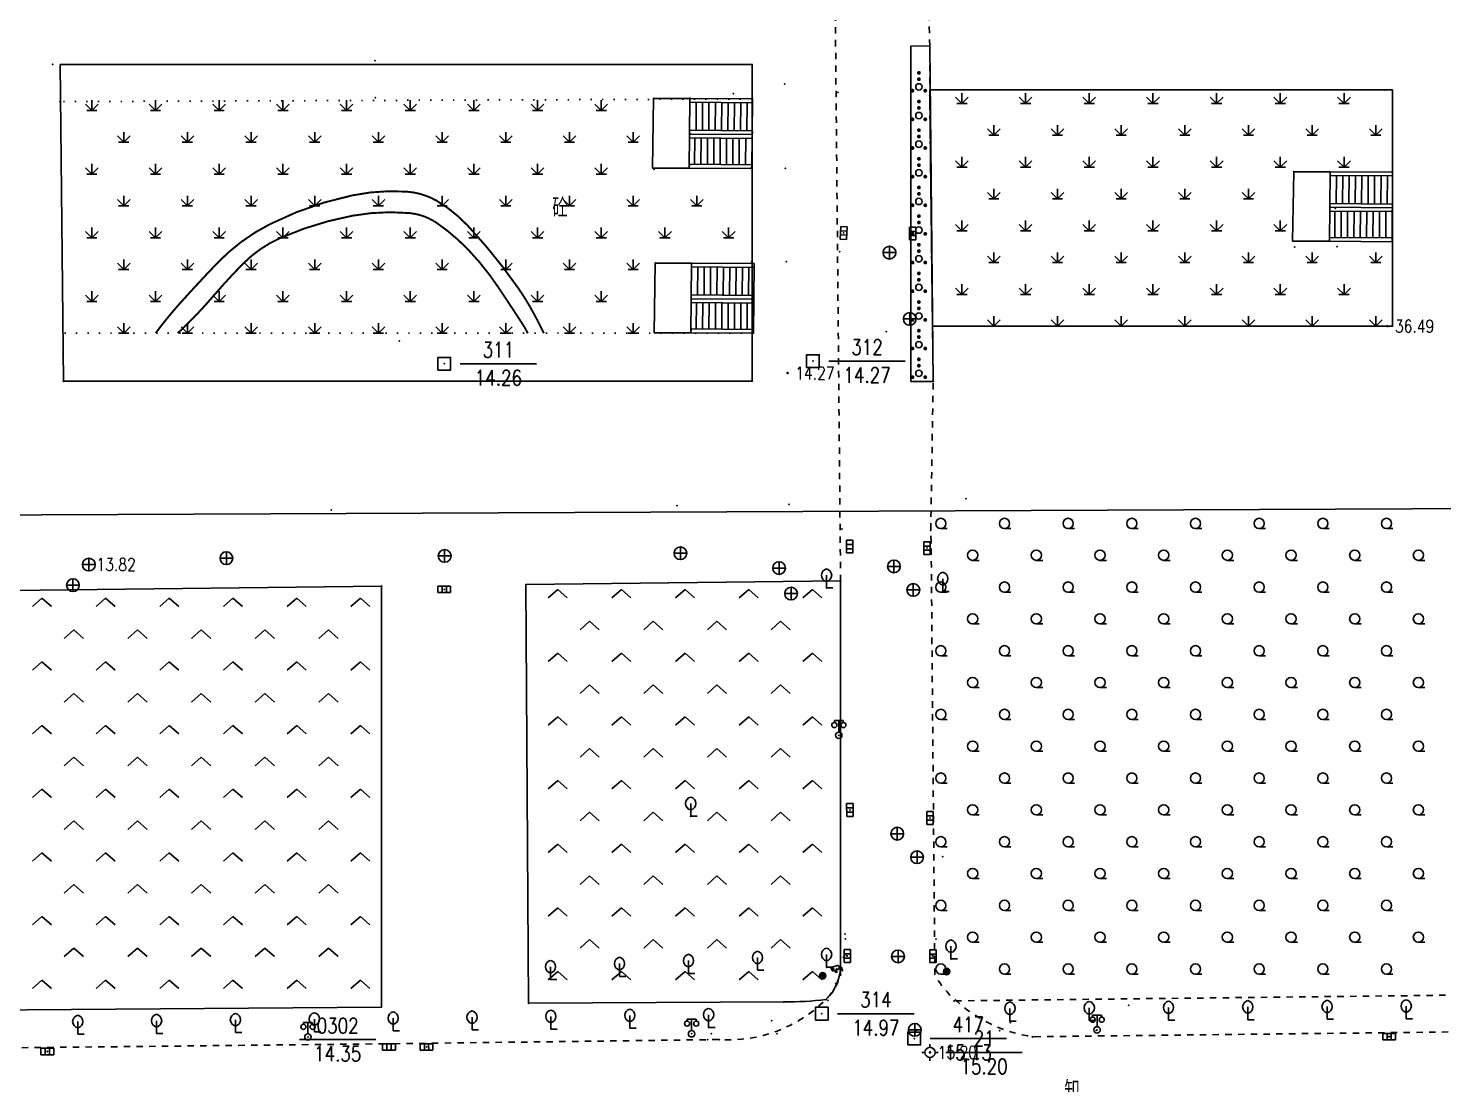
# Model space of a CAD drawing. Extents: x 940 to 2162, y 608 to 1562.
# Drawn here: x 1636.3 to 1747.4, y 1206.3 to 1289.2 of the extents above; entities that cross this region are included whole.
import ezdxf
from ezdxf.enums import TextEntityAlignment as Align

# ---------------------------------------------------------------- set-up
doc = ezdxf.new("R2010")
doc.units = 0
doc.header["$LTSCALE"] = 0.5
doc.header["$PDSIZE"] = 0.2
for name, pattern in [('X3', [5, 4, -1]), ('X4', [1.6, 0, -1.6]), ('X6', [2, 1, -1])]:
    doc.linetypes.add(name, pattern=pattern)
doc.layers.get('0').update_dxf_attribs({"linetype": 'CONTINUOUS'})
doc.layers.add('ASSIST', color=7, linetype='CONTINUOUS', plot=False)
for name, color, linetype in [('COMPONENT', 4, 'CONTINUOUS'), ('DLDW', 11, 'CONTINUOUS'), ('DLSS', 4, 'CONTINUOUS'), ('GCD', 1, 'CONTINUOUS'), ('GXYZ', 2, 'CONTINUOUS'), ('JMD', 6, 'CONTINUOUS'), ('KZD', 1, 'CONTINUOUS'), ('ZBTZ', 3, 'CONTINUOUS'), ('ZDH', 1, 'CONTINUOUS')]:
    doc.layers.add(name, color=color, linetype=linetype)
doc.styles.add('HZ', font='rs.shx', dxfattribs={"width": 0.8, "bigfont": 'hztxt.shx'})
doc.linetypes.add('1161', pattern='A,0,[149,AAA.SHX,S=0.15,R=0,X=0,Y=0],-1.6', length=1.6)

# ---------------------------------------------------------------- blocks, each defined once
blk = doc.blocks.new('gc043')
for p, q in [((-1, 0), (1, 0)), ((0, -1), (0, 1))]:
    blk.add_line(p, q)
blk.add_circle((0, 0), 1)
blk = doc.blocks.new('gc211')
for p, q in [((0, 0), (-1.5, -1.32)), ((1.5, -1.32), (0, 0))]:
    blk.add_line(p, q)
blk = doc.blocks.new('gc041')
for p, q in [((-1, 0.5), (1, 0.5)), ((-1, -0.5), (-1, 0.5)), ((-0.33, 0.5), (-0.33, -0.5)), ((0.33, 0.5), (0.33, -0.5)), ((1, 0.5), (1, -0.5)), ((1, -0.5), (-1, -0.5))]:
    blk.add_line(p, q)
blk = doc.blocks.new('gc097')
for p, q in [((-0.7, 2), (-0.7, 2.3)), ((-0.7, 2.3), (0.7, 2.3)), ((0, 0.5), (0, 2.3)), ((0.7, 2.3), (0.7, 2))]:
    blk.add_line(p, q)
for centre, radius in [((-0.7, 1.6), 0.4), ((0, 0), 0.5), ((0.73, 1.6), 0.4)]:
    blk.add_circle(centre, radius)
blk = doc.blocks.new('gcbj0612')
for p, q in [((-0.75, 0.26), (0.16, 0.53)), ((-0.57, -0.34), (0.34, -0.07))]:
    blk.add_line(p, q)
at = {"flags": 128}
for points in [[(-0.73, 0.26), (-0.77, 0.25), (-0.79, 0.23), (-0.81, 0.19), (-0.83, 0.15), (-0.84, 0.1), (-0.84, 0.05), (-0.84, -0.01), (-0.83, -0.07), (-0.81, -0.12), (-0.79, -0.18), (-0.77, -0.23), (-0.74, -0.27), (-0.7, -0.3), (-0.67, -0.33), (-0.63, -0.34), (-0.6, -0.34), (-0.57, -0.34), (-0.54, -0.32), (-0.51, -0.29), (-0.49, -0.25), (-0.48, -0.2), (-0.47, -0.15), (-0.47, -0.1), (-0.48, -0.04), (-0.49, 0.02), (-0.51, 0.07), (-0.54, 0.13), (-0.56, 0.17), (-0.6, 0.21), (-0.63, 0.24), (-0.67, 0.26), (-0.7, 0.27)], [(-0.71, 0.18), (-0.72, 0.17), (-0.75, 0.12), (-0.75, 0.04), (-0.74, -0.06), (-0.7, -0.15), (-0.66, -0.22), (-0.62, -0.25), (-0.6, -0.26), (-0.59, -0.24), (-0.57, -0.2), (-0.56, -0.12), (-0.58, -0.02), (-0.61, 0.08), (-0.66, 0.14), (-0.7, 0.17)]]:
    blk.add_lwpolyline(points, close=True, dxfattribs=at)
blk.add_lwpolyline([(0.3, -0.08), (0.33, -0.07), (0.36, -0.05), (0.38, -0.02), (0.4, 0.02), (0.41, 0.07), (0.42, 0.12), (0.41, 0.18), (0.41, 0.23), (0.39, 0.29), (0.37, 0.35), (0.35, 0.4), (0.32, 0.44), (0.28, 0.48), (0.25, 0.51), (0.21, 0.52), (0.18, 0.53), (0.15, 0.52)], dxfattribs=at)
at = {"extrusion": (0, 0, -1), "flags": 128}
blk.add_lwpolyline([(-0.4, 0.25), (-0.51, 0.28), (-0.61, 0.29), (-0.69, 0.27), (-0.77, 0.2), (-0.81, 0.09), (-0.82, -0.01), (-0.8, -0.06), (-0.76, -0.08), (-0.7, -0.09), (-0.64, -0.09), (-0.59, -0.07), (-0.57, -0.04), (-0.59, -0.01), (-0.63, 0.02), (-0.69, 0.03), (-0.75, 0.03), (-0.79, 0.02), (-0.84, -0.01), (-0.89, -0.1), (-0.91, -0.19), (-0.9, -0.29), (-0.87, -0.38)], dxfattribs=at)
blk.add_lwpolyline([(-0.09, -0.2), (-0.22, -0.54), (0.05, -0.54)], close=True)
blk = doc.blocks.new('gc143')
for p, q in [((0, 1), (0, 2)), ((0, 1), (0, 0)), ((1, 0), (0, 0))]:
    blk.add_line(p, q)
for centre, start, end in [((0.225, 2), 102.68038, 257.31962), ((-0.225, 2), 282.68038, 77.31962)]:
    blk.add_arc(centre, 1.025, start, end)
blk = doc.blocks.new('*U61')
at = {"linetype": 'Continuous'}
for points in [[(-0.5, 0.06), (-0.49, -0.11), (-0.49, 0.11)], [(-0.5, 0), (-0.5, -0.06), (-0.5, 0.06)], [(-0.49, -0.11), (-0.5, 0.06), (-0.5, -0.06)], [(-0.49, 0.11), (-0.47, -0.17), (-0.47, 0.17)], [(-0.47, -0.17), (-0.49, 0.11), (-0.49, -0.11)], [(-0.47, 0.17), (-0.45, -0.22), (-0.45, 0.22)], [(-0.45, -0.22), (-0.47, 0.17), (-0.47, -0.17)], [(-0.45, 0.22), (-0.42, -0.27), (-0.42, 0.27)], [(-0.42, -0.27), (-0.45, 0.22), (-0.45, -0.22)], [(-0.42, 0.27), (-0.39, -0.31), (-0.39, 0.31)], [(-0.39, -0.31), (-0.42, 0.27), (-0.42, -0.27)], [(-0.39, 0.31), (-0.35, -0.35), (-0.35, 0.35)], [(-0.35, -0.35), (-0.39, 0.31), (-0.39, -0.31)], [(-0.35, 0.35), (-0.31, -0.39), (-0.31, 0.39)], [(-0.31, -0.39), (-0.35, 0.35), (-0.35, -0.35)], [(-0.31, 0.39), (-0.27, -0.42), (-0.27, 0.42)], [(-0.27, -0.42), (-0.31, 0.39), (-0.31, -0.39)], [(-0.27, 0.42), (-0.22, -0.45), (-0.22, 0.45)], [(-0.22, -0.45), (-0.27, 0.42), (-0.27, -0.42)], [(-0.22, 0.45), (-0.17, -0.47), (-0.17, 0.47)], [(-0.17, -0.47), (-0.22, 0.45), (-0.22, -0.45)], [(-0.17, 0.47), (-0.11, -0.49), (-0.11, 0.49)], [(-0.11, -0.49), (-0.17, 0.47), (-0.17, -0.47)], [(-0.11, 0.49), (-0.06, -0.5), (-0.06, 0.5)], [(-0.06, -0.5), (-0.11, 0.49), (-0.11, -0.49)], [(0, -0.5), (-0.06, 0.5), (-0.06, -0.5)], [(-0.06, 0.5), (0, -0.5), (0, 0.5)], [(0.06, -0.5), (0, 0.5), (0, -0.5)], [(0, 0.5), (0.06, -0.5), (0.06, 0.5)], [(0.11, -0.49), (0.06, 0.5), (0.06, -0.5)], [(0.06, 0.5), (0.11, -0.49), (0.11, 0.49)], [(0.17, -0.47), (0.11, 0.49), (0.11, -0.49)], [(0.11, 0.49), (0.17, -0.47), (0.17, 0.47)], [(0.22, -0.45), (0.17, 0.47), (0.17, -0.47)], [(0.17, 0.47), (0.22, -0.45), (0.22, 0.45)], [(0.27, -0.42), (0.22, 0.45), (0.22, -0.45)], [(0.22, 0.45), (0.27, -0.42), (0.27, 0.42)], [(0.31, -0.39), (0.27, 0.42), (0.27, -0.42)], [(0.27, 0.42), (0.31, -0.39), (0.31, 0.39)], [(0.35, -0.35), (0.31, 0.39), (0.31, -0.39)], [(0.31, 0.39), (0.35, -0.35), (0.35, 0.35)], [(0.39, -0.31), (0.35, 0.35), (0.35, -0.35)], [(0.35, 0.35), (0.39, -0.31), (0.39, 0.31)], [(0.42, -0.27), (0.39, 0.31), (0.39, -0.31)], [(0.39, 0.31), (0.42, -0.27), (0.42, 0.27)], [(0.45, -0.22), (0.42, 0.27), (0.42, -0.27)], [(0.42, 0.27), (0.45, -0.22), (0.45, 0.22)], [(0.47, -0.17), (0.45, 0.22), (0.45, -0.22)], [(0.45, 0.22), (0.47, -0.17), (0.47, 0.17)], [(0.49, -0.11), (0.47, 0.17), (0.47, -0.17)], [(0.47, 0.17), (0.49, -0.11), (0.49, 0.11)], [(0.5, -0.06), (0.49, 0.11), (0.49, -0.11)], [(0.49, 0.11), (0.5, -0.06), (0.5, 0.06)], [(0.5, 0), (0.5, 0.06), (0.5, -0.06)]]:
    blk.add_solid(points, dxfattribs=at)
blk = doc.blocks.new('gcbj0106')
blk.add_circle((0, 0), 0.5)
at = {"linetype": 'Continuous'}
blk.add_blockref('*U61', (0, 0), dxfattribs=at)
blk = doc.blocks.new('gc160')
at = {"const_width": 0.3}
for points in [[(-0.15, 2.2, 1), (0.15, 2.2, 1)], [(-0.15, 1.2, 1), (0.15, 1.2, 1)], [(-1.15, -0.6, 1), (-0.85, -0.6, 1)], [(0.85, -0.6, 1), (1.15, -0.6, 1)]]:
    blk.add_lwpolyline(points, format="xyb", close=True, dxfattribs=at)
blk.add_circle((0, 0), 0.5)
blk = doc.blocks.new('gc208')
blk.add_line((0, -0.8), (1, -0.8))
blk.add_circle((0, 0), 0.8)
blk = doc.blocks.new('A$C18D03DA0')
at = {"layer": 'ASSIST', "linetype": 'Continuous', "flags": 128}
for points in [[(0, 0), (4.91, 0.04), (4.93, -2.76), (0.02, -2.8)], [(4.93, -2.76), (0.02, -2.8), (0.04, -5.47), (4.96, -5.43)]]:
    blk.add_lwpolyline(points, close=True, dxfattribs=at)
at = {"layer": 'JMD', "linetype": 'Continuous'}
for p, q in [((0, 0), (4.91, 0.04)), ((0, 0), (0, -0.3)), ((4.91, 0.04), (4.91, -0.26)), ((0, -0.3), (4.91, -0.26)), ((0.41, -0.3), (0.43, -2.49)), ((0.91, -0.29), (0.93, -2.49)), ((1.41, -0.29), (1.43, -2.49)), ((1.91, -0.28), (1.93, -2.48)), ((2.41, -0.28), (2.43, -2.48)), ((2.91, -0.28), (2.93, -2.47)), ((3.41, -0.27), (3.43, -2.47)), ((3.91, -0.27), (3.93, -2.47)), ((4.41, -0.26), (4.43, -2.46)), ((4.91, -0.26), (4.93, -2.46)), ((4.93, -2.46), (0.02, -2.5)), ((0.02, -2.8), (0.02, -2.5)), ((0.02, -2.8), (4.93, -2.76)), ((4.93, -2.76), (0.02, -2.8)), ((0.02, -2.8), (0.03, -3.1)), ((4.94, -3.06), (0.03, -3.1)), ((0.03, -3.1), (0.04, -5.17)), ((0.53, -3.09), (0.54, -5.17)), ((1.03, -3.09), (1.04, -5.16)), ((1.53, -3.09), (1.54, -5.16)), ((2.03, -3.08), (2.04, -5.16)), ((2.53, -3.08), (2.54, -5.15)), ((3.03, -3.07), (3.04, -5.15)), ((3.53, -3.07), (3.54, -5.14)), ((4.03, -3.07), (4.04, -5.14)), ((4.53, -3.06), (4.54, -5.14)), ((4.93, -2.76), (4.93, -2.46)), ((4.93, -2.76), (4.94, -3.06)), ((0.04, -5.17), (4.95, -5.13)), ((0.04, -5.47), (0.04, -5.17)), ((4.96, -5.43), (0.04, -5.47)), ((4.96, -5.43), (4.95, -5.13))]:
    blk.add_line(p, q, dxfattribs=at)
at = {"layer": 'JMD', "linetype": 'Continuous', "flags": 128}
blk.add_lwpolyline([(4.91, 0.04), (7.76, 0.04), (7.85, -5.43), (4.96, -5.43)], dxfattribs=at)
blk = doc.blocks.new('A$C01BB6340')
at = {"linetype": 'Continuous', "xscale": -1}
blk.add_blockref('A$C18D03DA0', (7.757, -0.04), dxfattribs=at)
blk = doc.blocks.new('A$C3B0C6CFD')
at = {"linetype": 'Continuous', "xscale": -1}
blk.add_blockref('A$C18D03DA0', (7.757, -0.04), dxfattribs=at)
blk = doc.blocks.new('gc124')
for p, q in [((-1, 1), (0, 0)), ((-0.8, 0), (0.8, 0)), ((0, 0), (0, 1.6)), ((0, 0), (1, 1))]:
    blk.add_line(p, q)
blk = doc.blocks.new('GC200')
at = {"linetype": 'Continuous', "const_width": 0.2, "flags": 128}
blk.add_lwpolyline([(-0.1, 0, 1), (0.1, 0, 1)], format="xyb", close=True, dxfattribs=at)
blk = doc.blocks.new('gc115')
blk.add_lwpolyline([(-1, -1), (1, -1), (1, 1), (-1, 1)], close=True)
blk.add_point((0, 0))
blk = doc.blocks.new('gc116')
for p, q in [((-1.3, 0), (-0.8, 0)), ((0, 1.3), (0, 0.8)), ((1.3, 0), (0.8, 0)), ((0, -1.3), (0, -0.8))]:
    blk.add_line(p, q)
blk.add_circle((0, 0), 0.8)
blk.add_point((0, 0))

msp = doc.modelspace()

# ---------------------------------------------------------------- linework, layer by layer
at = {"layer": 'DLSS', "linetype": 'X6', "flags": 128}
for points, elevation in [([(1752.82, 1210.46), (1715.21, 1210.03, -0.152033), (1709.2, 1212.85, -0.099917), (1707.51, 1214.92), (1707.22, 1248.81), (1707.19, 1249.81), (1707.38, 1261.51), (1707.11, 1283.96), (1707.11, 1287.74), (1706.8, 1299.64), (1705.39, 1406.87, -0.310413), (1711.16, 1414.98, -0.120813), (1721.67, 1406.89), (1774.03, 1351.63), (1858.49, 1262.34, -0.164033), (1866.87, 1242.87, -0.116425), (1864.59, 1218.47, -0.269338), (1851.57, 1211.66), (1752.82, 1210.46)], 15.78), ([(1699.07, 1358.32), (1700.11, 1245.84), (1700.11, 1214.82, -0.107062), (1698.96, 1212.95, -0.215732), (1690.6, 1209.81), (1664.15, 1209.47)], 13.77), ([(1578.86, 1244.42), (1579.08, 1216.48, 0.334829), (1585.94, 1208.64), (1664.15, 1209.47)], 13.77)]:
    msp.add_lwpolyline(points, format="xyb", dxfattribs=dict(at, elevation=elevation))
at = {"layer": 'DLSS', "linetype": 'X3', "const_width": 0.15, "flags": 128}
for points in [[(1646.33, 1265.29, -0.002686), (1646.7, 1265.79, -0.006057), (1646.87, 1266.01, -0.015781), (1648.2, 1267.6, -0.007655), (1651.11, 1270.74, -0.086134), (1655.31, 1273.86, -0.065547), (1661.78, 1276.12, -0.068778), (1666.05, 1276.41, -0.117448), (1668.47, 1275.65, -0.071069), (1670.87, 1273.7, -0.035171), (1674.78, 1268.86, -0.022755), (1675.74, 1267.34, -0.017727), (1676.81, 1265.29)], [(1648.06, 1265.29, 0.00216), (1648.56, 1265.77, 0.004471), (1648.81, 1266.01, 0.020767), (1650.84, 1268.19, -0.017873), (1653.18, 1270.74, -0.094955), (1656.14, 1272.78, -0.057539), (1661.78, 1274.52, -0.067788), (1666.22, 1274.73, -0.130555), (1668.42, 1273.94, -0.050825), (1670.9, 1271.82, -0.043808), (1673.26, 1268.86, -0.00285), (1675.06, 1266.13, -0.013699), (1675.41, 1265.55, -0.00555), (1675.44, 1265.49, -0.001345), (1675.55, 1265.28)]]:
    msp.add_lwpolyline(points, format="xyb", dxfattribs=at)
at = {"layer": 'DLSS', "linetype": 'X6', "flags": 128}
msp.add_lwpolyline([(1863.7, 1246.13, -0.052455), (1864.86, 1235.58, -0.061325), (1864.2, 1225.79, -0.085896), (1861.97, 1219.8, -0.092032), (1861.08, 1218.45, -0.03684), (1860.68, 1218.09, -0.179743), (1850.54, 1214.43, 0.000316), (1781.25, 1213.67, 0.000032), (1709.2, 1212.85)], format="xyb", dxfattribs=at)
at = {"layer": 'JMD', "linetype": 'Continuous', "flags": 128}
for points in [[(1571.61, 1250.74), (1786.79, 1251.69), (1786.26, 1299.57), (1571.08, 1298.61)], [(1638.82, 1286.4), (1693.18, 1286.4), (1693.18, 1262.16), (1693.18, 1261.52), (1639.09, 1261.52)], [(1743.46, 1284.4), (1743.46, 1265.84), (1707.34, 1265.84), (1707.11, 1283.96), (1707.11, 1284.4)]]:
    msp.add_lwpolyline(points, close=True, dxfattribs=at)
at = {"layer": 'JMD', "linetype": 'X4', "flags": 128}
for points in [[(1693.18, 1283.69), (1638.82, 1283.48)], [(1693.27, 1265.29), (1639.05, 1265.29)]]:
    msp.add_lwpolyline(points, dxfattribs=at)
at = {"layer": 'KZD', "linetype": 'Continuous'}
for p, q in [((1670.24, 1262.89), (1676.24, 1262.89)), ((1699.19, 1263.1), (1705.19, 1263.1)), ((1699.88, 1211.84), (1705.88, 1211.84)), ((1657.62, 1209.8), (1663.62, 1209.8)), ((1707.14, 1209.89), (1713.14, 1209.89)), ((1708.38, 1208.8), (1714.38, 1208.8)), ((1708.38, 1208.8), (1714.38, 1208.8)), ((1708.38, 1208.8), (1714.38, 1208.8))]:
    msp.add_line(p, q, dxfattribs=at)
at = {"layer": 'ZBTZ', "linetype": '1161', "elevation": 14.05, "flags": 128}
msp.add_lwpolyline([(1707.11, 1287.86), (1705.63, 1287.83), (1705.63, 1261.51), (1707.38, 1261.51)], close=True, dxfattribs=at)
at = {"layer": 'ZBTZ', "linetype": 'Continuous', "elevation": 13.63, "flags": 128}
msp.add_lwpolyline([(1615.34, 1211.98), (1614.9, 1244.85), (1664.07, 1245.43), (1664.07, 1212.35)], close=True, dxfattribs=at)
at = {"layer": 'ZBTZ', "linetype": 'Continuous', "elevation": 14.69, "flags": 128}
msp.add_lwpolyline([(1675.61, 1212.66), (1695.68, 1212.76, 0.029493), (1698.96, 1212.95, 0.214916), (1700.1, 1215.72), (1700.11, 1217.7, 0.000316), (1700.11, 1245.84), (1675.4, 1245.54)], format="xyb", close=True, dxfattribs=at)
at = {"layer": 'ZDH', "linetype": 'Continuous'}
for p in [(1705.63, 1287.83, 13.81), (1705.63, 1287.83, 13.81), (1707.11, 1287.86, 14.05), (1707.11, 1287.86, 14.05), (1638.25, 1286.4, 14.28), (1638.25, 1286.4, 14.28), (1663.56, 1286.69, 14.27), (1663.56, 1286.69, 14.27), (1691.69, 1284.11, 14.25), (1691.69, 1284.11, 14.25), (1695.72, 1284.86, 14.26), (1695.72, 1284.86, 14.26), (1699.9, 1284.2, 14.23), (1699.9, 1284.2, 14.23), (1707.11, 1283.96, 19.48), (1707.11, 1283.96, 19.48), (1742.82, 1284.4, 32.09), (1742.82, 1284.4, 32.09), (1638.82, 1283.48, 14.28), (1638.82, 1283.48, 14.28), (1663.57, 1283.79, 14.25), (1663.57, 1283.79, 14.25), (1685.43, 1283.73, 17.02), (1685.43, 1283.73, 17.02), (1688.34, 1283.74, 16.99), (1688.34, 1283.74, 16.99), (1693.17, 1283.81, 14.26), (1693.17, 1283.81, 14.26), (1688.33, 1280.95, 16.96), (1688.33, 1280.95, 16.96), (1693.2, 1281.04, 14.25), (1693.2, 1281.04, 14.25), (1685.47, 1278.16, 17.03), (1685.47, 1278.16, 17.03), (1693.06, 1278.23, 14.1), (1693.06, 1278.23, 14.1), (1695.78, 1278.23, 14.26), (1695.78, 1278.23, 14.26), (1735.7, 1277.98, 30), (1735.7, 1277.98, 30), (1738.96, 1275.09, 30.02), (1738.96, 1275.09, 30.02), (1661.78, 1274.52, 14.09), (1661.78, 1274.52, 14.09), (1668.42, 1273.94, 14.07), (1668.42, 1273.94, 14.07), (1700.36, 1273.16, 13.85), (1700.36, 1273.16, 13.85), (1705.78, 1273.12, 13.8), (1705.78, 1273.12, 13.8), (1700.05, 1271.7, 14.25), (1700.05, 1271.7, 14.25), (1735.77, 1272.06, 29.98), (1735.77, 1272.06, 29.98), (1739.09, 1272.1, 30.64), (1739.09, 1272.1, 30.64), (1653.18, 1270.74, 13.98), (1653.18, 1270.74, 13.98), (1685.56, 1270.8, 17), (1685.56, 1270.8, 17), (1693.13, 1270.9, 19.3), (1693.13, 1270.9, 14.15), (1693.13, 1270.9, 19.3), (1693.13, 1270.9, 14.15), (1695.86, 1270.92, 14.27), (1695.86, 1270.92, 14.27), (1703.95, 1271.62, 13.86), (1703.95, 1271.62, 13.86), (1673.26, 1268.86, 13.84), (1673.26, 1268.86, 13.84), (1705.54, 1266.41, 13.85), (1705.54, 1266.41, 13.85), (1648.81, 1266.01, 13.85), (1648.81, 1266.01, 13.85), (1675.41, 1265.55, 13.76), (1675.41, 1265.55, 13.76), (1703.71, 1265.4, 19.5), (1703.71, 1265.4, 19.5), (1743.05, 1265.84, 36.48), (1743.05, 1265.84, 36.48), (1665.46, 1264.69, 14.24), (1665.46, 1264.69, 14.24), (1639.06, 1263.67, 14.25), (1639.06, 1263.67, 14.25), (1668.99, 1262.89, 14.26), (1697.94, 1263.1, 14.27), (1695.95, 1262.16, 14.27), (1695.95, 1262.16, 14.27), (1639.09, 1261.52, 14.26), (1639.09, 1261.52, 14.26), (1707.38, 1261.51, 14.18), (1707.38, 1261.51, 14.18), (1687.27, 1251.75, 14.25), (1687.27, 1251.75, 14.25), (1696.07, 1251.86, 14.27), (1696.07, 1251.86, 14.27), (1709.96, 1252.29, 14.29), (1709.96, 1252.29, 14.29), (1660.13, 1251.4, 13.9), (1660.13, 1251.4, 13.9), (1660.13, 1251.4, 13.9), (1700.23, 1249.92, 14), (1700.23, 1249.92, 14), (1707.19, 1249.81, 13.99), (1707.19, 1249.81, 13.99), (1700.58, 1248.7, 14.01), (1700.58, 1248.7, 14.01), (1706.89, 1248.41, 14), (1706.89, 1248.41, 14), (1707.22, 1248.81, 14.04), (1707.22, 1248.81, 14.04), (1651.88, 1247.62, 13.83), (1651.88, 1247.62, 13.83), (1651.88, 1247.62, 13.83), (1669.02, 1247.8, 13.87), (1669.02, 1247.8, 13.87), (1687.53, 1248.01, 13.88), (1687.53, 1248.01, 13.88), (1641.08, 1247.12, 13.82), (1641.08, 1247.12, 13.82), (1641.08, 1247.12, 13.82), (1695.28, 1246.84, 13.87), (1695.28, 1246.84, 13.87), (1704.3, 1246.97, 14.04), (1704.3, 1246.97, 14.04), (1639.83, 1245.5, 13.81), (1639.83, 1245.5, 13.81), (1639.83, 1245.5, 13.81), (1664.07, 1245.43, 13.81), (1664.07, 1245.43, 13.81), (1664.07, 1245.43, 13.81), (1668.99, 1245.17, 13.82), (1668.99, 1245.17, 13.82), (1675.4, 1245.54, 13.81), (1675.4, 1245.54, 13.81), (1699.01, 1245.28, 14.1), (1699.01, 1245.28, 14.1), (1700.11, 1245.84, 14.05), (1700.11, 1245.84, 14.05), (1705.82, 1245.13, 14.06), (1705.82, 1245.13, 14.06), (1696.22, 1244.84, 14.19), (1696.22, 1244.84, 14.19), (1708.13, 1245.01, 14.23), (1708.13, 1245.01, 14.23), (1699.97, 1233.71, 14.44), (1699.97, 1233.71, 14.44), (1688.34, 1227.35, 15.09), (1688.34, 1227.35, 15.09), (1700.84, 1227.84, 14.43), (1700.84, 1227.84, 14.43), (1707.14, 1227.21, 14.42), (1707.14, 1227.21, 14.42), (1704.56, 1225.98, 14.51), (1704.56, 1225.98, 14.51), (1706.12, 1224.13, 14.54), (1706.12, 1224.13, 14.54), (1708.12, 1224.17, 14.7), (1708.12, 1224.17, 14.7), (1700.45, 1218.11, 14.81), (1700.49, 1217.7, 14.74), (1700.49, 1217.7, 14.74), (1707.6, 1217.7, 14.74), (1707.6, 1217.7, 14.74), (1700.32, 1216.27, 14.86), (1700.57, 1216.39, 14.85), (1700.63, 1216.37, 14.77), (1700.63, 1216.37, 14.77), (1704.62, 1216.34, 14.81), (1704.62, 1216.34, 14.81), (1704.62, 1216.32, 14.89), (1707.32, 1216.41, 14.87), (1707.36, 1216.36, 14.78), (1707.36, 1216.36, 14.78), (1699.01, 1215.49, 15.01), (1699.01, 1215.49, 15.01), (1699.8, 1215.37, 14.99), (1699.8, 1215.37, 14.99), (1708.44, 1215.15, 15.08), (1708.44, 1215.15, 15.08), (1708.46, 1215.14, 15.12), (1708.78, 1216.14, 15.14), (1708.78, 1216.14, 15.14), (1677.33, 1214.53, 14.82), (1677.33, 1214.53, 14.82), (1698.7, 1214.82, 15.03), (1698.7, 1214.82, 15.03), (1699.73, 1214.19, 14.95), (1698.96, 1212.95, 15), (1698.96, 1212.95, 15), (1699.12, 1212.9, 14.95), (1709.2, 1212.85, 15.08), (1709.2, 1212.85, 15.08), (1664.05, 1212.59, 14.49), (1664.05, 1212.59, 14.49), (1675.61, 1212.66, 14.69), (1675.61, 1212.66, 14.69), (1695.65, 1212.76, 15.15), (1695.68, 1212.76, 15.11), (1695.68, 1212.76, 15.11), (1698.63, 1211.84, 14.97), (1709.01, 1212.83, 15.03), (1722.73, 1212.49, 15.59), (1689.75, 1210.76, 15), (1689.75, 1210.76, 15), (1694.71, 1211.28, 15.15), (1713.41, 1211.26, 15.31), (1713.41, 1211.26, 15.31), (1713.45, 1211.13, 15.36), (1658.28, 1210.01, 14.4), (1658.28, 1210.01, 14.4), (1688.41, 1210.26, 14.95), (1688.41, 1210.26, 14.95), (1689.68, 1209.79, 14.88), (1689.96, 1210.26, 15), (1689.96, 1210.26, 15), (1690.6, 1209.81, 14.88), (1690.6, 1209.81, 14.88), (1695.12, 1210.28, 15), (1705.89, 1209.89, 15.13), (1705.94, 1210.57, 15.11), (1705.94, 1210.57, 15.11), (1706.01, 1210.48, 15.13), (1712.61, 1210.5, 15.23), (1715.16, 1210.02, 15.34), (1715.21, 1210.03, 15.34), (1715.21, 1210.03, 15.34), (1720.18, 1210.54, 15.53), (1720.25, 1210.57, 15.52), (1720.25, 1210.57, 15.52), (1743.13, 1210.04, 15.73), (1743.19, 1210.03, 15.71), (1743.19, 1210.03, 15.71), (1637.82, 1208.89, 13.85), (1637.82, 1208.87, 13.85), (1637.82, 1208.87, 13.85), (1637.82, 1208.87, 13.85), (1664.15, 1209.47, 14.36), (1664.15, 1209.47, 14.36), (1664.15, 1209.47, 14.36), (1667.6, 1209.23, 14.46), (1667.6, 1209.22, 14.45), (1667.6, 1209.22, 14.45), (1707.13, 1208.8, 15.2), (1707.13, 1208.8, 15.2), (1707.13, 1208.8, 15.2), (1707.13, 1208.8, 15.2)]:
    msp.add_point(p, dxfattribs=at)

# ---------------------------------------------------------------- block references
at = {"linetype": 'Continuous'}
for name, p in [('A$C01BB6340', (1685.43, 1283.73, 17.02)), ('A$C3B0C6CFD', (1735.7, 1277.98, 30)), ('A$C01BB6340', (1685.56, 1270.8, 17))]:
    msp.add_blockref(name, p, dxfattribs=at)
at = {"layer": 'COMPONENT', "linetype": 'Continuous', "xscale": 0.5, "yscale": 0.5}
for name, p in [('gcbj0106', (1698.7, 1214.82, 15.03)), ('gcbj0612', (1699.8, 1215.37, 14.99)), ('gcbj0106', (1708.44, 1215.15, 15.08))]:
    msp.add_blockref(name, p, dxfattribs=at)
at = {"layer": 'DLDW', "linetype": 'Continuous', "xscale": 0.5, "yscale": 0.5}
for p in [(1699.97, 1233.71, 14.44), (1720.25, 1210.57, 15.52), (1658.28, 1210.01, 14.4), (1688.41, 1210.26, 14.95)]:
    msp.add_blockref('gc097', p, dxfattribs=at)
at = {"layer": 'GCD', "linetype": 'Continuous'}
ref = msp.add_blockref('GC200', (1743.05, 1265.84, 36.48), dxfattribs=dict(at, xscale=0.5, yscale=0.5, zscale=0.5))
ref.add_attrib('height', '36.49', dxfattribs={"linetype": 'Continuous', "height": 1, "style": 'HZ', "width": 0.8}).set_placement((1743.64, 1265.84, 36.48), align=Align.MIDDLE_LEFT)
ref = msp.add_blockref('GC200', (1695.95, 1262.16, 14.27), dxfattribs=dict(at, xscale=0.5, yscale=0.5, zscale=0.5))
ref.add_attrib('height', '14.27', dxfattribs={"linetype": 'Continuous', "height": 1, "style": 'HZ', "width": 0.8}).set_placement((1696.55, 1262.16, 14.27), align=Align.MIDDLE_LEFT)
ref = msp.add_blockref('GC200', (1641.08, 1247.12, 13.82), dxfattribs=dict(at, xscale=0.5, yscale=0.5, zscale=0.5))
ref.add_attrib('height', '13.82', dxfattribs={"linetype": 'Continuous', "height": 1, "style": 'HZ', "width": 0.8}).set_placement((1641.68, 1247.12, 13.82), align=Align.MIDDLE_LEFT)
ref = msp.add_blockref('GC200', (1707.13, 1208.8, 15.2), dxfattribs=dict(at, xscale=0.5, yscale=0.5, zscale=0.5))
ref.add_attrib('height', '15.20', dxfattribs={"linetype": 'Continuous', "height": 1, "style": 'HZ', "width": 0.8}).set_placement((1707.73, 1208.8, 15.2), align=Align.MIDDLE_LEFT)
at = {"layer": 'GXYZ', "linetype": 'Continuous', "yscale": 0.5, "zscale": 0.5}
for p, xscale, rotation in [((1700.36, 1273.16, 13.85), 0.4999999999999999, 267.2088211905445), ((1705.78, 1273.12, 13.8), 0.5, 90), ((1700.83, 1248.53, 14.01), 0.5, 90), ((1706.89, 1248.41, 14), 0.5, 269.9725621282607), ((1668.99, 1245.17, 13.82), 0.4999999999999999, 359.9934660132885), ((1700.84, 1227.84, 14.43), 0.4999999999999999, 270.4027564381005), ((1707.14, 1227.21, 14.42), 0.5, 90), ((1700.63, 1216.37, 14.77), 0.5, 90), ((1707.36, 1216.36, 14.78), 0.5, 90), ((1637.82, 1208.87, 13.85), 0.5, 359.9961605557224), ((1667.6, 1209.22, 14.45), 0.4999999999999999, 0.06830932166005728)]:
    msp.add_blockref('gc041', p, dxfattribs=dict(at, xscale=xscale, rotation=rotation))
at = {"layer": 'GXYZ', "linetype": 'Continuous', "xscale": 0.5, "yscale": 0.5}
for p in [(1703.95, 1271.62), (1705.54, 1266.41), (1687.53, 1248.01), (1641.08, 1247.12), (1651.88, 1247.62), (1669.02, 1247.8), (1695.28, 1246.84), (1704.3, 1246.97), (1639.83, 1245.5), (1696.22, 1244.84), (1705.82, 1245.13), (1704.56, 1225.98), (1706.12, 1224.13), (1704.62, 1216.34), (1705.94, 1210.57)]:
    msp.add_blockref('gc043', p, dxfattribs=at)
at = {"layer": 'GXYZ', "linetype": 'Continuous', "xscale": 0.5, "yscale": 0.5, "zscale": 0.5}
for p in [(1743.19, 1210.03, 15.71), (1664.65, 1209.22, 14.15)]:
    msp.add_blockref('gc041', p, dxfattribs=at)
at = {"layer": 'KZD', "linetype": 'Continuous', "xscale": 0.5, "yscale": 0.5}
for name, p in [('gc115', (1668.99, 1262.89, 14.26)), ('gc115', (1697.94, 1263.1, 14.27)), ('gc115', (1698.63, 1211.84, 14.97)), ('gc115', (1705.89, 1209.89, 15.13)), ('gc116', (1707.13, 1208.8, 15.2))]:
    msp.add_blockref(name, p, dxfattribs=at)
at = {"layer": 'ZBTZ', "linetype": 'Continuous', "xscale": 0.5, "yscale": 0.5}
for name, p in [('gc160', (1706.26, 1284.64)), ('gc124', (1709.64, 1283.34)), ('gc124', (1714.64, 1283.34)), ('gc124', (1719.64, 1283.34)), ('gc124', (1724.64, 1283.34)), ('gc124', (1729.64, 1283.34)), ('gc124', (1734.64, 1283.34)), ('gc124', (1739.64, 1283.34)), ('gc124', (1641.32, 1282.79)), ('gc124', (1646.32, 1282.79)), ('gc124', (1651.32, 1282.79)), ('gc124', (1656.32, 1282.79)), ('gc124', (1661.32, 1282.79)), ('gc124', (1666.32, 1282.79)), ('gc124', (1671.32, 1282.79)), ('gc124', (1676.32, 1282.79)), ('gc124', (1681.32, 1282.79)), ('gc160', (1706.26, 1282.39)), ('gc124', (1643.82, 1280.29)), ('gc124', (1648.82, 1280.29)), ('gc124', (1653.82, 1280.29)), ('gc124', (1658.82, 1280.29)), ('gc124', (1663.82, 1280.29)), ('gc124', (1668.82, 1280.29)), ('gc124', (1673.82, 1280.29)), ('gc124', (1678.82, 1280.29)), ('gc124', (1683.82, 1280.29)), ('gc160', (1706.26, 1280.14)), ('gc124', (1712.14, 1280.84)), ('gc124', (1717.14, 1280.84)), ('gc124', (1722.14, 1280.84)), ('gc124', (1727.14, 1280.84)), ('gc124', (1732.14, 1280.84)), ('gc124', (1737.14, 1280.84)), ('gc124', (1742.14, 1280.84)), ('gc124', (1641.32, 1277.79)), ('gc124', (1646.32, 1277.79)), ('gc124', (1651.32, 1277.79)), ('gc124', (1656.32, 1277.79)), ('gc124', (1661.32, 1277.79)), ('gc124', (1666.32, 1277.79)), ('gc124', (1671.32, 1277.79)), ('gc124', (1676.32, 1277.79)), ('gc124', (1681.32, 1277.79)), ('gc160', (1706.26, 1277.89)), ('gc124', (1709.64, 1278.34)), ('gc124', (1714.64, 1278.34)), ('gc124', (1719.64, 1278.34)), ('gc124', (1724.64, 1278.34)), ('gc124', (1729.64, 1278.34)), ('gc124', (1734.64, 1278.34)), ('gc124', (1739.64, 1278.34)), ('gc160', (1706.26, 1275.64)), ('gc124', (1712.14, 1275.84)), ('gc124', (1717.14, 1275.84)), ('gc124', (1722.14, 1275.84)), ('gc124', (1727.14, 1275.84)), ('gc124', (1732.14, 1275.84)), ('gc124', (1643.82, 1275.29)), ('gc124', (1648.82, 1275.29)), ('gc124', (1653.82, 1275.29)), ('gc124', (1658.82, 1275.29)), ('gc124', (1663.82, 1275.29)), ('gc124', (1668.82, 1275.29)), ('gc124', (1673.82, 1275.29)), ('gc124', (1678.82, 1275.29)), ('gc124', (1683.82, 1275.29)), ('gc124', (1688.82, 1275.29)), ('gc160', (1706.26, 1273.39)), ('gc124', (1709.64, 1273.34)), ('gc124', (1714.64, 1273.34)), ('gc124', (1719.64, 1273.34)), ('gc124', (1724.64, 1273.34)), ('gc124', (1729.64, 1273.34)), ('gc124', (1734.64, 1273.34)), ('gc124', (1641.32, 1272.79)), ('gc124', (1646.32, 1272.79)), ('gc124', (1651.32, 1272.79)), ('gc124', (1656.32, 1272.79)), ('gc124', (1661.32, 1272.79)), ('gc124', (1666.32, 1272.79)), ('gc124', (1671.32, 1272.79)), ('gc124', (1676.32, 1272.79)), ('gc124', (1681.32, 1272.79)), ('gc124', (1686.32, 1272.79)), ('gc124', (1691.32, 1272.79)), ('gc160', (1706.26, 1271.14)), ('gc124', (1643.82, 1270.29)), ('gc124', (1648.82, 1270.29)), ('gc124', (1653.82, 1270.29)), ('gc124', (1658.82, 1270.29)), ('gc124', (1663.82, 1270.29)), ('gc124', (1668.82, 1270.29)), ('gc124', (1673.82, 1270.29)), ('gc124', (1678.82, 1270.29)), ('gc124', (1683.82, 1270.29)), ('gc124', (1712.14, 1270.84)), ('gc124', (1717.14, 1270.84)), ('gc124', (1722.14, 1270.84)), ('gc124', (1727.14, 1270.84)), ('gc124', (1732.14, 1270.84)), ('gc124', (1737.14, 1270.84)), ('gc124', (1742.14, 1270.84)), ('gc160', (1706.26, 1268.89)), ('gc124', (1641.32, 1267.79)), ('gc124', (1646.32, 1267.79)), ('gc124', (1651.32, 1267.79)), ('gc124', (1656.32, 1267.79)), ('gc124', (1661.32, 1267.79)), ('gc124', (1666.32, 1267.79)), ('gc124', (1671.32, 1267.79)), ('gc124', (1676.32, 1267.79)), ('gc124', (1681.32, 1267.79)), ('gc124', (1709.64, 1268.34)), ('gc124', (1714.64, 1268.34)), ('gc124', (1719.64, 1268.34)), ('gc124', (1724.64, 1268.34)), ('gc124', (1729.64, 1268.34)), ('gc124', (1734.64, 1268.34)), ('gc124', (1739.64, 1268.34)), ('gc160', (1706.26, 1266.64)), ('gc124', (1712.14, 1265.84)), ('gc124', (1717.14, 1265.84)), ('gc124', (1722.14, 1265.84)), ('gc124', (1727.14, 1265.84)), ('gc124', (1732.14, 1265.84)), ('gc124', (1737.14, 1265.84)), ('gc124', (1742.14, 1265.84)), ('gc124', (1643.82, 1265.29)), ('gc124', (1648.82, 1265.29)), ('gc124', (1653.82, 1265.29)), ('gc124', (1658.82, 1265.29)), ('gc124', (1663.82, 1265.29)), ('gc124', (1668.82, 1265.29)), ('gc124', (1673.82, 1265.29)), ('gc124', (1678.82, 1265.29)), ('gc124', (1683.82, 1265.29)), ('gc160', (1706.26, 1264.39)), ('gc160', (1706.26, 1262.14)), ('gc208', (1707.98, 1250.35)), ('gc208', (1712.98, 1250.35)), ('gc208', (1717.98, 1250.35)), ('gc208', (1722.98, 1250.35)), ('gc208', (1727.98, 1250.35)), ('gc208', (1732.98, 1250.35)), ('gc208', (1737.98, 1250.35)), ('gc208', (1742.98, 1250.35)), ('gc208', (1710.48, 1247.85)), ('gc208', (1715.48, 1247.85)), ('gc208', (1720.48, 1247.85)), ('gc208', (1725.48, 1247.85)), ('gc208', (1730.48, 1247.85)), ('gc208', (1735.48, 1247.85)), ('gc208', (1740.48, 1247.85)), ('gc208', (1745.48, 1247.85)), ('gc143', (1699.01, 1245.28, 14.1)), ('gc143', (1708.13, 1245.01, 14.23)), ('gc211', (1677.9, 1245.16)), ('gc211', (1682.9, 1245.16)), ('gc211', (1687.9, 1245.16)), ('gc211', (1692.9, 1245.16)), ('gc211', (1697.9, 1245.16)), ('gc208', (1707.98, 1245.35)), ('gc208', (1712.98, 1245.35)), ('gc208', (1717.98, 1245.35)), ('gc208', (1722.98, 1245.35)), ('gc208', (1727.98, 1245.35)), ('gc208', (1732.98, 1245.35)), ('gc208', (1737.98, 1245.35)), ('gc208', (1742.98, 1245.35)), ('gc211', (1637.4, 1244.48)), ('gc211', (1637.4, 1244.48)), ('gc211', (1642.4, 1244.48)), ('gc211', (1642.4, 1244.48)), ('gc211', (1647.4, 1244.48)), ('gc211', (1647.4, 1244.48)), ('gc211', (1652.4, 1244.48)), ('gc211', (1652.4, 1244.48)), ('gc211', (1657.4, 1244.48)), ('gc211', (1657.4, 1244.48)), ('gc211', (1662.4, 1244.48)), ('gc211', (1662.4, 1244.48)), ('gc208', (1710.48, 1242.85)), ('gc208', (1715.48, 1242.85)), ('gc208', (1720.48, 1242.85)), ('gc208', (1725.48, 1242.85)), ('gc208', (1730.48, 1242.85)), ('gc208', (1735.48, 1242.85)), ('gc208', (1740.48, 1242.85)), ('gc208', (1745.48, 1242.85)), ('gc211', (1639.9, 1241.98)), ('gc211', (1639.9, 1241.98)), ('gc211', (1644.9, 1241.98)), ('gc211', (1644.9, 1241.98)), ('gc211', (1649.9, 1241.98)), ('gc211', (1649.9, 1241.98)), ('gc211', (1654.9, 1241.98)), ('gc211', (1654.9, 1241.98)), ('gc211', (1659.9, 1241.98)), ('gc211', (1659.9, 1241.98)), ('gc211', (1680.4, 1242.66)), ('gc211', (1685.4, 1242.66)), ('gc211', (1690.4, 1242.66)), ('gc211', (1695.4, 1242.66)), ('gc208', (1707.98, 1240.35)), ('gc208', (1712.98, 1240.35)), ('gc208', (1717.98, 1240.35)), ('gc208', (1722.98, 1240.35)), ('gc208', (1727.98, 1240.35)), ('gc208', (1732.98, 1240.35)), ('gc208', (1737.98, 1240.35)), ('gc208', (1742.98, 1240.35)), ('gc211', (1677.9, 1240.16)), ('gc211', (1682.9, 1240.16)), ('gc211', (1687.9, 1240.16)), ('gc211', (1692.9, 1240.16)), ('gc211', (1697.9, 1240.16)), ('gc211', (1637.4, 1239.48)), ('gc211', (1637.4, 1239.48)), ('gc211', (1642.4, 1239.48)), ('gc211', (1642.4, 1239.48)), ('gc211', (1647.4, 1239.48)), ('gc211', (1647.4, 1239.48)), ('gc211', (1652.4, 1239.48)), ('gc211', (1652.4, 1239.48)), ('gc211', (1657.4, 1239.48)), ('gc211', (1657.4, 1239.48)), ('gc211', (1662.4, 1239.48)), ('gc211', (1662.4, 1239.48)), ('gc211', (1680.4, 1237.66)), ('gc211', (1685.4, 1237.66)), ('gc211', (1690.4, 1237.66)), ('gc211', (1695.4, 1237.66)), ('gc208', (1710.48, 1237.85)), ('gc208', (1715.48, 1237.85)), ('gc208', (1720.48, 1237.85)), ('gc208', (1725.48, 1237.85)), ('gc208', (1730.48, 1237.85)), ('gc208', (1735.48, 1237.85)), ('gc208', (1740.48, 1237.85)), ('gc208', (1745.48, 1237.85)), ('gc211', (1639.9, 1236.98)), ('gc211', (1639.9, 1236.98)), ('gc211', (1644.9, 1236.98)), ('gc211', (1644.9, 1236.98)), ('gc211', (1649.9, 1236.98)), ('gc211', (1649.9, 1236.98)), ('gc211', (1654.9, 1236.98)), ('gc211', (1654.9, 1236.98)), ('gc211', (1659.9, 1236.98)), ('gc211', (1659.9, 1236.98)), ('gc211', (1677.9, 1235.16)), ('gc211', (1682.9, 1235.16)), ('gc211', (1687.9, 1235.16)), ('gc211', (1692.9, 1235.16)), ('gc211', (1697.9, 1235.16)), ('gc208', (1707.98, 1235.35)), ('gc208', (1712.98, 1235.35)), ('gc208', (1717.98, 1235.35)), ('gc208', (1722.98, 1235.35)), ('gc208', (1727.98, 1235.35)), ('gc208', (1732.98, 1235.35)), ('gc208', (1737.98, 1235.35)), ('gc208', (1742.98, 1235.35)), ('gc211', (1637.4, 1234.48)), ('gc211', (1637.4, 1234.48)), ('gc211', (1642.4, 1234.48)), ('gc211', (1642.4, 1234.48)), ('gc211', (1647.4, 1234.48)), ('gc211', (1647.4, 1234.48)), ('gc211', (1652.4, 1234.48)), ('gc211', (1652.4, 1234.48)), ('gc211', (1657.4, 1234.48)), ('gc211', (1657.4, 1234.48)), ('gc211', (1662.4, 1234.48)), ('gc211', (1662.4, 1234.48)), ('gc208', (1710.48, 1232.85)), ('gc208', (1715.48, 1232.85)), ('gc208', (1720.48, 1232.85)), ('gc208', (1725.48, 1232.85)), ('gc208', (1730.48, 1232.85)), ('gc208', (1735.48, 1232.85)), ('gc208', (1740.48, 1232.85)), ('gc208', (1745.48, 1232.85)), ('gc211', (1639.9, 1231.98)), ('gc211', (1639.9, 1231.98)), ('gc211', (1644.9, 1231.98)), ('gc211', (1644.9, 1231.98)), ('gc211', (1649.9, 1231.98)), ('gc211', (1649.9, 1231.98)), ('gc211', (1654.9, 1231.98)), ('gc211', (1654.9, 1231.98)), ('gc211', (1659.9, 1231.98)), ('gc211', (1659.9, 1231.98)), ('gc211', (1680.4, 1232.66)), ('gc211', (1685.4, 1232.66)), ('gc211', (1690.4, 1232.66)), ('gc211', (1695.4, 1232.66)), ('gc208', (1707.98, 1230.35)), ('gc208', (1712.98, 1230.35)), ('gc208', (1717.98, 1230.35)), ('gc208', (1722.98, 1230.35)), ('gc208', (1727.98, 1230.35)), ('gc208', (1732.98, 1230.35)), ('gc208', (1737.98, 1230.35)), ('gc208', (1742.98, 1230.35)), ('gc211', (1677.9, 1230.16)), ('gc211', (1682.9, 1230.16)), ('gc211', (1687.9, 1230.16)), ('gc211', (1692.9, 1230.16)), ('gc211', (1697.9, 1230.16)), ('gc211', (1637.4, 1229.48)), ('gc211', (1637.4, 1229.48)), ('gc211', (1642.4, 1229.48)), ('gc211', (1642.4, 1229.48)), ('gc211', (1647.4, 1229.48)), ('gc211', (1647.4, 1229.48)), ('gc211', (1652.4, 1229.48)), ('gc211', (1652.4, 1229.48)), ('gc211', (1657.4, 1229.48)), ('gc211', (1657.4, 1229.48)), ('gc211', (1662.4, 1229.48)), ('gc211', (1662.4, 1229.48)), ('gc143', (1688.34, 1227.35, 15.09)), ('gc211', (1680.4, 1227.66)), ('gc211', (1685.4, 1227.66)), ('gc211', (1690.4, 1227.66)), ('gc211', (1695.4, 1227.66)), ('gc208', (1710.48, 1227.85)), ('gc208', (1715.48, 1227.85)), ('gc208', (1720.48, 1227.85)), ('gc208', (1725.48, 1227.85)), ('gc208', (1730.48, 1227.85)), ('gc208', (1735.48, 1227.85)), ('gc208', (1740.48, 1227.85)), ('gc208', (1745.48, 1227.85)), ('gc211', (1639.9, 1226.98)), ('gc211', (1639.9, 1226.98)), ('gc211', (1644.9, 1226.98)), ('gc211', (1644.9, 1226.98)), ('gc211', (1649.9, 1226.98)), ('gc211', (1649.9, 1226.98)), ('gc211', (1654.9, 1226.98)), ('gc211', (1654.9, 1226.98)), ('gc211', (1659.9, 1226.98)), ('gc211', (1659.9, 1226.98)), ('gc211', (1677.9, 1225.16)), ('gc211', (1682.9, 1225.16)), ('gc211', (1687.9, 1225.16)), ('gc211', (1692.9, 1225.16)), ('gc211', (1697.9, 1225.16)), ('gc208', (1707.98, 1225.35)), ('gc208', (1712.98, 1225.35)), ('gc208', (1717.98, 1225.35)), ('gc208', (1722.98, 1225.35)), ('gc208', (1727.98, 1225.35)), ('gc208', (1732.98, 1225.35)), ('gc208', (1737.98, 1225.35)), ('gc208', (1742.98, 1225.35)), ('gc211', (1637.4, 1224.48)), ('gc211', (1637.4, 1224.48)), ('gc211', (1642.4, 1224.48)), ('gc211', (1642.4, 1224.48)), ('gc211', (1647.4, 1224.48)), ('gc211', (1647.4, 1224.48)), ('gc211', (1652.4, 1224.48)), ('gc211', (1652.4, 1224.48)), ('gc211', (1657.4, 1224.48)), ('gc211', (1657.4, 1224.48)), ('gc211', (1662.4, 1224.48)), ('gc211', (1662.4, 1224.48)), ('gc208', (1710.48, 1222.85)), ('gc208', (1715.48, 1222.85)), ('gc208', (1720.48, 1222.85)), ('gc208', (1725.48, 1222.85)), ('gc208', (1730.48, 1222.85)), ('gc208', (1735.48, 1222.85)), ('gc208', (1740.48, 1222.85)), ('gc208', (1745.48, 1222.85)), ('gc211', (1639.9, 1221.98)), ('gc211', (1639.9, 1221.98)), ('gc211', (1644.9, 1221.98)), ('gc211', (1644.9, 1221.98)), ('gc211', (1649.9, 1221.98)), ('gc211', (1649.9, 1221.98)), ('gc211', (1654.9, 1221.98)), ('gc211', (1654.9, 1221.98)), ('gc211', (1659.9, 1221.98)), ('gc211', (1659.9, 1221.98)), ('gc211', (1680.4, 1222.66)), ('gc211', (1685.4, 1222.66)), ('gc211', (1690.4, 1222.66)), ('gc211', (1695.4, 1222.66)), ('gc208', (1707.98, 1220.35)), ('gc208', (1712.98, 1220.35)), ('gc208', (1717.98, 1220.35)), ('gc208', (1722.98, 1220.35)), ('gc208', (1727.98, 1220.35)), ('gc208', (1732.98, 1220.35)), ('gc208', (1737.98, 1220.35)), ('gc208', (1742.98, 1220.35)), ('gc211', (1677.9, 1220.16)), ('gc211', (1682.9, 1220.16)), ('gc211', (1687.9, 1220.16)), ('gc211', (1692.9, 1220.16)), ('gc211', (1697.9, 1220.16)), ('gc211', (1637.4, 1219.48)), ('gc211', (1637.4, 1219.48)), ('gc211', (1642.4, 1219.48)), ('gc211', (1642.4, 1219.48)), ('gc211', (1647.4, 1219.48)), ('gc211', (1647.4, 1219.48)), ('gc211', (1652.4, 1219.48)), ('gc211', (1652.4, 1219.48)), ('gc211', (1657.4, 1219.48)), ('gc211', (1657.4, 1219.48)), ('gc211', (1662.4, 1219.48)), ('gc211', (1662.4, 1219.48)), ('gc211', (1680.4, 1217.66)), ('gc211', (1685.4, 1217.66)), ('gc211', (1690.4, 1217.66)), ('gc211', (1695.4, 1217.66)), ('gc143', (1708.78, 1216.14, 15.14)), ('gc208', (1710.48, 1217.85)), ('gc208', (1715.48, 1217.85)), ('gc208', (1720.48, 1217.85)), ('gc208', (1725.48, 1217.85)), ('gc208', (1730.48, 1217.85)), ('gc208', (1735.48, 1217.85)), ('gc208', (1740.48, 1217.85)), ('gc208', (1745.48, 1217.85)), ('gc211', (1639.9, 1216.98)), ('gc211', (1639.9, 1216.98)), ('gc211', (1644.9, 1216.98)), ('gc211', (1644.9, 1216.98)), ('gc211', (1649.9, 1216.98)), ('gc211', (1649.9, 1216.98)), ('gc211', (1654.9, 1216.98)), ('gc211', (1654.9, 1216.98)), ('gc211', (1659.9, 1216.98)), ('gc211', (1659.9, 1216.98)), ('gc143', (1682.75, 1214.77, 15.01)), ('gc143', (1688.17, 1215.01, 15.01)), ('gc143', (1693.59, 1215.25, 15.01)), ('gc143', (1699.01, 1215.49, 15.01)), ('gc143', (1677.33, 1214.53, 14.82)), ('gc211', (1677.9, 1215.16)), ('gc211', (1682.9, 1215.16)), ('gc211', (1687.9, 1215.16)), ('gc211', (1692.9, 1215.16)), ('gc211', (1697.9, 1215.16)), ('gc208', (1707.98, 1215.35)), ('gc208', (1712.98, 1215.35)), ('gc208', (1717.98, 1215.35)), ('gc208', (1722.98, 1215.35)), ('gc208', (1727.98, 1215.35)), ('gc208', (1732.98, 1215.35)), ('gc208', (1737.98, 1215.35)), ('gc208', (1742.98, 1215.35)), ('gc211', (1637.4, 1214.48)), ('gc211', (1637.4, 1214.48)), ('gc211', (1642.4, 1214.48)), ('gc211', (1642.4, 1214.48)), ('gc211', (1647.4, 1214.48)), ('gc211', (1647.4, 1214.48)), ('gc211', (1652.4, 1214.48)), ('gc211', (1652.4, 1214.48)), ('gc211', (1657.4, 1214.48)), ('gc211', (1657.4, 1214.48)), ('gc211', (1662.4, 1214.48)), ('gc211', (1662.4, 1214.48)), ('gc143', (1725.86, 1211.33, 15.99)), ('gc143', (1732.08, 1211.37, 15.99)), ('gc143', (1738.31, 1211.4, 15.99)), ('gc143', (1744.53, 1211.44, 15.99)), ('gc143', (1646.4, 1210.29, 13.56)), ('gc143', (1652.59, 1210.36, 13.56)), ('gc143', (1658.79, 1210.42, 13.56)), ('gc143', (1664.98, 1210.49, 13.56)), ('gc143', (1671.17, 1210.56, 13.56)), ('gc143', (1677.36, 1210.63, 13.56)), ('gc143', (1683.56, 1210.7, 13.56)), ('gc143', (1689.75, 1210.76, 15)), ('gc143', (1713.41, 1211.26, 15.31)), ('gc143', (1719.64, 1211.3, 15.99)), ('gc143', (1640.21, 1210.22, 13.56))]:
    msp.add_blockref(name, p, dxfattribs=at)

# ---------------------------------------------------------------- texts
at = {"layer": 'DLSS', "linetype": 'Continuous', "style": 'HZ', "width": 0.8}
msp.add_text('知', height=1.5, dxfattribs=at).set_placement((1717.69, 1205.07))
at = {"layer": 'JMD', "linetype": 'Continuous', "style": 'HZ', "width": 0.8}
msp.add_text('砼', height=1.5, dxfattribs=at).set_placement((1678.68, 1275.15), align=Align.MIDDLE_RIGHT)
at = {"layer": 'KZD', "linetype": 'Continuous', "style": 'HZ', "width": 0.8}
for s, p in [('311', (1673.24, 1263.99)), ('312', (1702.19, 1264.2)), ('14.26', (1673.24, 1261.79)), ('14.27', (1702.19, 1262)), ('314', (1702.88, 1212.94)), ('0302', (1660.62, 1210.9)), ('14.97', (1702.88, 1210.74)), ('417', (1710.14, 1210.99)), ('21', (1711.38, 1209.9)), ('21', (1711.38, 1209.9)), ('21', (1711.38, 1209.9)), ('14.35', (1660.62, 1208.7)), ('15.13', (1710.14, 1208.79)), ('15.20', (1711.38, 1207.7)), ('15.20', (1711.38, 1207.7)), ('15.20', (1711.38, 1207.7))]:
    msp.add_text(s, height=1.2, dxfattribs=at).set_placement(p, align=Align.MIDDLE)

doc.saveas('drawing.dxf')
